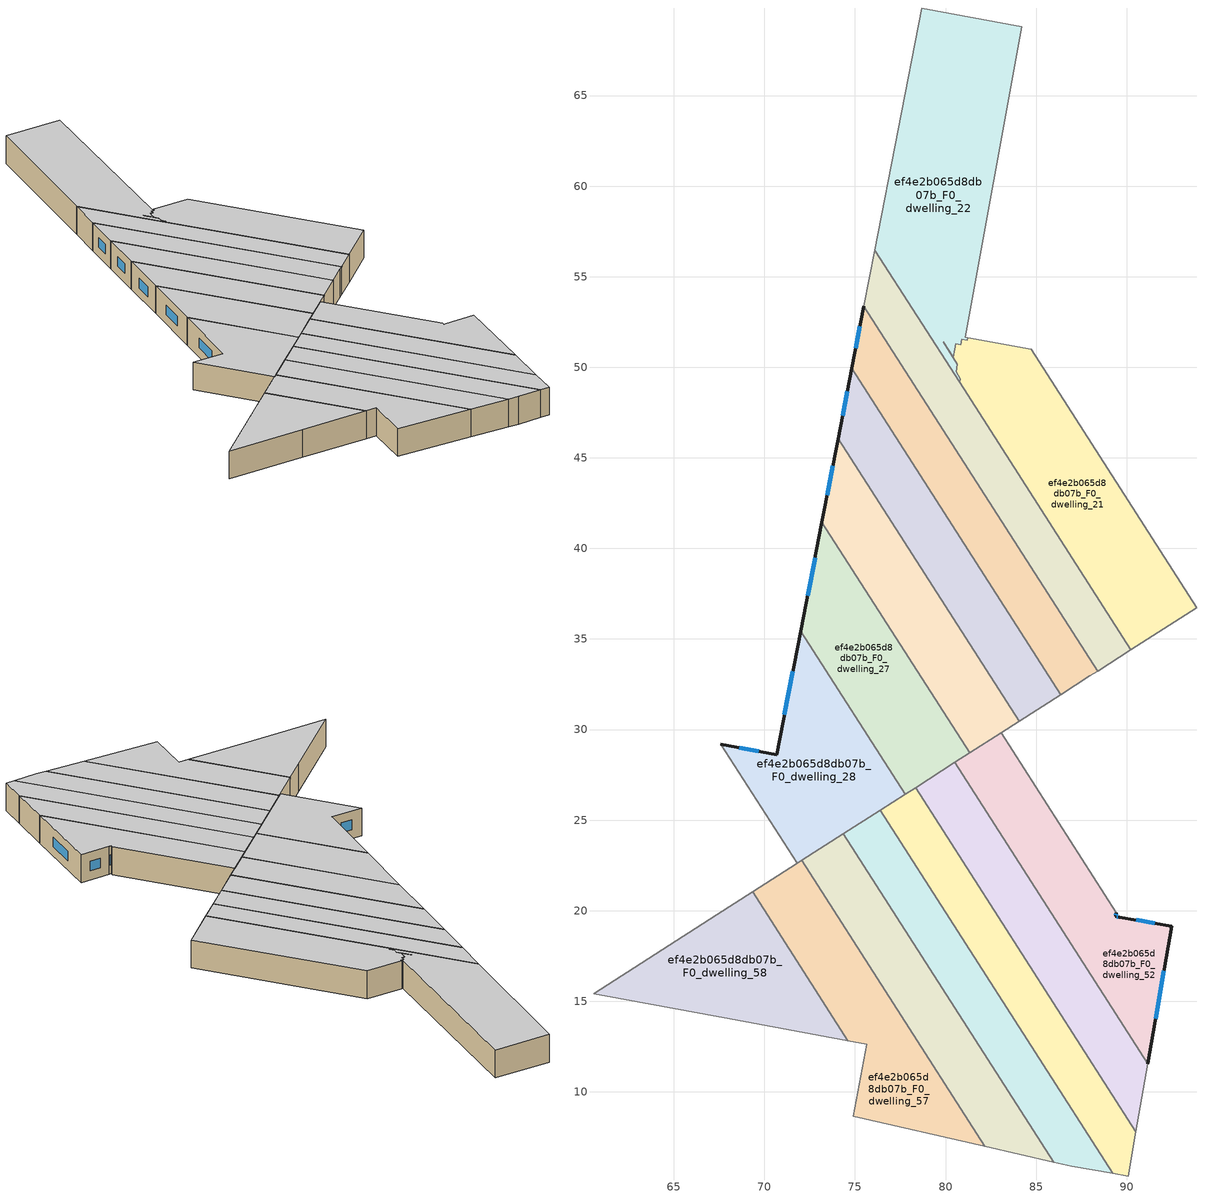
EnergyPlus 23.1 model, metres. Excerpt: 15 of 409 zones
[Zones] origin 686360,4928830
ef4e2b065d8db07b_F0_dwelling_21
 floor ground (EU_floor_Construction): 84.74,50.98 93.86,36.73 90.22,34.4 80.78,49.16 80.81,49.38 80.58,49.75 80.66,50.18 79.86,51.42 80.42,50.55 80.5,50.98 80.49,51 80.5,51 80.56,51.29 80.85,51.24 80.9,51.53 81.2,51.48 81.22,51.63 z0
 wall to ef4e2b065d8db07b_F0_dwelling_22 (EU_wall_Construction): 81.22,51.63 81.2,51.48 80.9,51.53 80.85,51.24 80.56,51.29 80.5,51 80.49,51 80.5,50.98 80.42,50.55 / 79.86,51.42 80.66,50.18 80.58,49.75 80.81,49.38 80.78,49.16 / 79.86,51.42 80.42,50.55 z0:3
 wall adiabatic (EU_wall_Construction): 84.74,50.98 81.22,51.63 z0:3
 wall to ef4e2b065d8db07b_F0_dwelling_20 (EU_wall_Construction): 93.86,36.73 84.74,50.98 z0:3
 wall to ef4e2b065d8db07b_F0_dwelling_23 (EU_wall_Construction): 80.78,49.16 90.22,34.4 z0:3
 wall to ef4e2b065d8db07b_F0_dwelling_50 (EU_wall_Construction): 90.22,34.4 93.86,36.73 z0:3
 ceiling to ef4e2b065d8db07b_F1_dwelling_21 (EU_floor_Construction): 93.86,36.73 84.74,50.98 81.22,51.63 81.2,51.48 80.9,51.53 80.85,51.24 80.56,51.29 80.5,51 80.49,51 80.5,50.98 80.42,50.55 79.86,51.42 80.66,50.18 80.58,49.75 80.81,49.38 80.78,49.16 90.22,34.4 z3
ef4e2b065d8db07b_F0_dwelling_22
 floor ground (EU_floor_Construction): 84.21,68.79 81.08,51.65 81.22,51.63 81.2,51.48 80.9,51.53 80.85,51.24 80.56,51.29 80.5,51 80.49,51 80.5,50.98 80.42,50.55 79.86,51.42 80.66,50.18 80.58,49.75 80.81,49.38 80.78,49.16 76.1,56.47 78.7,69.83 z0
 wall adiabatic (EU_wall_Construction): 81.22,51.63 81.08,51.65 84.21,68.79 78.7,69.83 76.1,56.47 z0:3
 wall to ef4e2b065d8db07b_F0_dwelling_23 (EU_wall_Construction): 76.1,56.47 80.78,49.16 z0:3
 ceiling to ef4e2b065d8db07b_F1_dwelling_22 (EU_floor_Construction): 80.81,49.38 80.58,49.75 80.66,50.18 79.86,51.42 80.42,50.55 80.5,50.98 80.49,51 80.5,51 80.56,51.29 80.85,51.24 80.9,51.53 81.2,51.48 81.22,51.63 81.08,51.65 84.21,68.79 78.7,69.83 76.1,56.47 80.78,49.16 z3
ef4e2b065d8db07b_F0_dwelling_23
 floor ground (EU_floor_Construction): 76.1,56.47 90.22,34.4 88.39,33.23 75.49,53.37 z0
 wall to ef4e2b065d8db07b_F0_dwelling_24 (EU_wall_Construction): 75.49,53.37 88.39,33.23 z0:3
 wall adiabatic (EU_wall_Construction): 76.1,56.47 75.49,53.37 z0:3
 wall to ef4e2b065d8db07b_F0_dwelling_50 (EU_wall_Construction): 88.39,33.23 90.22,34.4 z0:3
 ceiling to ef4e2b065d8db07b_F1_dwelling_23 (EU_floor_Construction): 90.22,34.4 76.1,56.47 75.49,53.37 88.39,33.23 z3
ef4e2b065d8db07b_F0_dwelling_24
 floor ground (EU_floor_Construction): 75.49,53.37 88.39,33.23 86.36,31.93 74.83,49.95 z0
 wall outside (EU_wall_Construction): 75.49,53.37 74.83,49.95 z0:3
 wall to ef4e2b065d8db07b_F0_dwelling_25 (EU_wall_Construction): 74.83,49.95 86.36,31.93 z0:3
 wall to ef4e2b065d8db07b_F0_dwelling_51 (EU_wall_Construction): 86.36,31.93 87.97,32.96 z0:3
 wall to ef4e2b065d8db07b_F0_dwelling_50 (EU_wall_Construction): 87.97,32.96 88.39,33.23 z0:3
 window (EU_Window_Construction): 75.28,52.26 75.04,51.06 z0.98:2.02
 ceiling to ef4e2b065d8db07b_F1_dwelling_24 (EU_floor_Construction): 88.39,33.23 75.49,53.37 74.83,49.95 86.36,31.93 z3
ef4e2b065d8db07b_F0_dwelling_25
 floor ground (EU_floor_Construction): 74.83,49.95 86.36,31.93 84.06,30.46 74.07,46.06 z0
 wall outside (EU_wall_Construction): 74.83,49.95 74.07,46.06 z0:3
 wall to ef4e2b065d8db07b_F0_dwelling_26 (EU_wall_Construction): 74.07,46.06 84.06,30.46 z0:3
 wall to ef4e2b065d8db07b_F0_dwelling_51 (EU_wall_Construction): 84.06,30.46 86.36,31.93 z0:3
 window (EU_Window_Construction): 74.58,48.68 74.32,47.32 z0.98:2.02
 ceiling to ef4e2b065d8db07b_F1_dwelling_25 (EU_floor_Construction): 86.36,31.93 74.83,49.95 74.07,46.06 84.06,30.46 z3
ef4e2b065d8db07b_F0_dwelling_26
 floor ground (EU_floor_Construction): 74.07,46.06 84.06,30.46 81.33,28.71 73.18,41.45 z0
 wall outside (EU_wall_Construction): 74.07,46.06 73.18,41.45 z0:3
 wall to ef4e2b065d8db07b_F0_dwelling_27 (EU_wall_Construction): 73.18,41.45 81.33,28.71 z0:3
 wall to ef4e2b065d8db07b_F0_dwelling_52 (EU_wall_Construction): 81.33,28.71 83.07,29.82 z0:3
 wall to ef4e2b065d8db07b_F0_dwelling_51 (EU_wall_Construction): 83.07,29.82 84.06,30.46 z0:3
 window (EU_Window_Construction): 73.78,44.56 73.47,42.95 z0.98:2.02
 ceiling to ef4e2b065d8db07b_F1_dwelling_26 (EU_floor_Construction): 84.06,30.46 74.07,46.06 73.18,41.45 81.33,28.71 z3
ef4e2b065d8db07b_F0_dwelling_27
 floor ground (EU_floor_Construction): 73.18,41.45 81.33,28.71 77.77,26.43 72.01,35.44 z0
 wall outside (EU_wall_Construction): 73.18,41.45 72.01,35.44 z0:3
 wall to ef4e2b065d8db07b_F0_dwelling_28 (EU_wall_Construction): 72.01,35.44 77.77,26.43 z0:3
 wall to ef4e2b065d8db07b_F0_dwelling_53 (EU_wall_Construction): 78.34,26.79 80.52,28.19 z0:3
 wall to ef4e2b065d8db07b_F0_dwelling_52 (EU_wall_Construction): 80.52,28.19 81.33,28.71 z0:3
 wall to ef4e2b065d8db07b_F0_dwelling_54 (EU_wall_Construction): 77.77,26.43 78.34,26.79 z0:3
 window (EU_Window_Construction): 72.79,39.49 72.39,37.39 z0.98:2.02
 ceiling to ef4e2b065d8db07b_F1_dwelling_27 (EU_floor_Construction): 81.33,28.71 73.18,41.45 72.01,35.44 77.77,26.43 z3
ef4e2b065d8db07b_F0_dwelling_28
 floor ground (EU_floor_Construction): 72.01,35.44 77.77,26.43 71.82,22.62 67.6,29.2 70.68,28.6 z0
 wall outside (EU_wall_Construction): 72.01,35.44 70.68,28.6 67.6,29.2 z0:3
 wall to ef4e2b065d8db07b_F0_dwelling_29 (EU_wall_Construction): 67.6,29.2 71.82,22.62 z0:3
 wall to ef4e2b065d8db07b_F0_dwelling_56 (EU_wall_Construction): 72.07,22.78 74.36,24.24 z0:3
 wall to ef4e2b065d8db07b_F0_dwelling_54 (EU_wall_Construction): 76.39,25.55 77.77,26.43 z0:3
 wall to ef4e2b065d8db07b_F0_dwelling_57 (EU_wall_Construction): 71.82,22.62 72.07,22.78 z0:3
 wall to ef4e2b065d8db07b_F0_dwelling_55 (EU_wall_Construction): 74.36,24.24 76.39,25.55 z0:3
 window (EU_Window_Construction): 69.68,28.8 68.6,29 / 71.57,33.21 71.11,30.83 z0.98:2.02
 ceiling to ef4e2b065d8db07b_F1_dwelling_28 (EU_floor_Construction): 77.77,26.43 72.01,35.44 70.68,28.6 67.6,29.2 71.82,22.62 z3
ef4e2b065d8db07b_F0_dwelling_52
 floor ground (EU_floor_Construction): 83.07,29.82 89.42,19.9 89.39,19.68 89.58,19.65 92.49,19.15 91.17,11.56 80.52,28.19 z0
 wall outside (EU_wall_Construction): 91.17,11.56 92.49,19.15 89.58,19.65 89.39,19.68 89.42,19.9 z0:3
 wall to ef4e2b065d8db07b_F0_dwelling_53 (EU_wall_Construction): 80.52,28.19 91.17,11.56 z0:3
 wall to ef4e2b065d8db07b_F0_dwelling_51 (EU_wall_Construction): 89.42,19.9 83.07,29.82 z0:3
 window (EU_Window_Construction): 89.4,19.75 89.41,19.83 / 89.52,19.66 89.45,19.67 / 91.54,19.32 90.53,19.49 / 91.6,14.03 92.06,16.69 z0.98:2.02
 ceiling to ef4e2b065d8db07b_F1_dwelling_52 (EU_floor_Construction): 91.17,11.56 92.49,19.15 89.58,19.65 89.39,19.68 89.42,19.9 83.07,29.82 80.52,28.19 z3
ef4e2b065d8db07b_F0_dwelling_53
 floor ground (EU_floor_Construction): 80.52,28.19 91.17,11.56 90.51,7.79 78.34,26.79 z0
 wall adiabatic (EU_wall_Construction): 90.51,7.79 91.17,11.56 z0:3
 wall to ef4e2b065d8db07b_F0_dwelling_54 (EU_wall_Construction): 78.34,26.79 90.51,7.79 z0:3
 ceiling to ef4e2b065d8db07b_F1_dwelling_53 (EU_floor_Construction): 90.51,7.79 91.17,11.56 80.52,28.19 78.34,26.79 z3
ef4e2b065d8db07b_F0_dwelling_54
 floor ground (EU_floor_Construction): 78.34,26.79 90.51,7.79 90.09,5.35 89.22,5.5 76.39,25.55 z0
 wall adiabatic (EU_wall_Construction): 89.22,5.5 90.09,5.35 90.51,7.79 z0:3
 wall to ef4e2b065d8db07b_F0_dwelling_55 (EU_wall_Construction): 76.39,25.55 89.22,5.5 z0:3
 ceiling to ef4e2b065d8db07b_F1_dwelling_54 (EU_floor_Construction): 90.09,5.35 90.51,7.79 78.34,26.79 76.39,25.55 89.22,5.5 z3
ef4e2b065d8db07b_F0_dwelling_55
 floor ground (EU_floor_Construction): 76.39,25.55 89.22,5.5 86.97,5.89 85.96,6.12 74.36,24.24 z0
 wall adiabatic (EU_wall_Construction): 85.96,6.12 86.97,5.89 89.22,5.5 z0:3
 wall to ef4e2b065d8db07b_F0_dwelling_56 (EU_wall_Construction): 74.36,24.24 85.96,6.12 z0:3
 ceiling to ef4e2b065d8db07b_F1_dwelling_55 (EU_floor_Construction): 89.22,5.5 76.39,25.55 74.36,24.24 85.96,6.12 86.97,5.89 z3
ef4e2b065d8db07b_F0_dwelling_56
 floor ground (EU_floor_Construction): 74.36,24.24 85.96,6.12 82.18,6.99 72.07,22.78 z0
 wall adiabatic (EU_wall_Construction): 82.18,6.99 85.96,6.12 z0:3
 wall to ef4e2b065d8db07b_F0_dwelling_57 (EU_wall_Construction): 72.07,22.78 82.18,6.99 z0:3
 ceiling to ef4e2b065d8db07b_F1_dwelling_56 (EU_floor_Construction): 85.96,6.12 74.36,24.24 72.07,22.78 82.18,6.99 z3
ef4e2b065d8db07b_F0_dwelling_57
 floor ground (EU_floor_Construction): 72.07,22.78 82.18,6.99 74.92,8.65 75.65,12.62 74.6,12.82 69.34,21.03 z0
 wall adiabatic (EU_wall_Construction): 74.6,12.82 75.65,12.62 74.92,8.65 82.18,6.99 z0:3
 wall to ef4e2b065d8db07b_F0_dwelling_58 (EU_wall_Construction): 69.34,21.03 74.6,12.82 z0:3
 wall to ef4e2b065d8db07b_F0_dwelling_29 (EU_wall_Construction): 71.82,22.62 69.34,21.03 z0:3
 ceiling to ef4e2b065d8db07b_F1_dwelling_57 (EU_floor_Construction): 82.18,6.99 72.07,22.78 69.34,21.03 74.6,12.82 75.65,12.62 74.92,8.65 z3
ef4e2b065d8db07b_F0_dwelling_58
 floor ground (EU_floor_Construction): 69.34,21.03 74.6,12.82 68.08,14.04 60.58,15.43 z0
 wall adiabatic (EU_wall_Construction): 67.37,19.77 60.58,15.43 68.08,14.04 74.6,12.82 z0:3
 wall to ef4e2b065d8db07b_F0_dwelling_29 (EU_wall_Construction): 69.34,21.03 67.37,19.77 z0:3
 ceiling to ef4e2b065d8db07b_F1_dwelling_58 (EU_floor_Construction): 74.6,12.82 69.34,21.03 60.58,15.43 68.08,14.04 z3
[Building]
EU S2 Campaign: North Axis=0; Terrain=City; Solar Distribution=FullExterior
[Site:Location]
Bologna: Latitude=44.5; Longitude=11.25; Time Zone=1; Elevation=37
[SizingPeriod:WeatherFileDays]
AnnualSizingPeriod: Begin Month=1; Begin Day of Month=1; End Month=12; End Day of Month=31; Day of Week for Start Day=Monday; Use Weather File Daylight Saving Period=No; Use Weather File Rain and Snow Indicators=No
[MATERIAL]
EU_InternalMass_Material: Roughness=MediumRough; Thickness=0.1; Conductivity=1; Density=1800; Specific Heat=900; Thermal Absorptance=0.9; Solar Absorptance=0.7; Visible Absorptance=0.7
[MATERIAL:NOMASS] Roughness=MediumRough; Thermal Absorptance=0.9; Solar Absorptance=0.7; Visible Absorptance=0.7
Name | Thermal Resistance
EU_wall_NoMass | 0.905828
EU_floor_NoMass | 0.67114
[WINDOWMATERIAL:SIMPLEGLAZINGSYSTEM]
EU_Window_SimpleGlazing: UFactor=4.52486; Solar Heat Gain Coefficient=0.85; Visible Transmittance=0.85
[CONSTRUCTION]
EU_wall_Construction: EU_wall_NoMass
EU_floor_Construction: EU_floor_NoMass
EU_Window_Construction: EU_Window_SimpleGlazing
EU_InternalMass_Construction: EU_InternalMass_Material
[ZONE] Type=1; Multiplier=1; Ceiling Height=autocalculate; Floor Area=autocalculate; Part of Total Floor Area=Yes
Name | Volume
ef4e2b065d8db07b_F0_dwelling_21 | 239.287
ef4e2b065d8db07b_F0_dwelling_22 | 283.896
ef4e2b065d8db07b_F0_dwelling_23 | 163.684
ef4e2b065d8db07b_F0_dwelling_24 | 163.649
ef4e2b065d8db07b_F0_dwelling_25 | 163.652
ef4e2b065d8db07b_F0_dwelling_26 | 163.655
ef4e2b065d8db07b_F0_dwelling_27 | 163.687
ef4e2b065d8db07b_F0_dwelling_28 | 163.653
ef4e2b065d8db07b_F0_dwelling_52 | 178.458
ef4e2b065d8db07b_F0_dwelling_53 | 164.227
ef4e2b065d8db07b_F0_dwelling_54 | 164.226
ef4e2b065d8db07b_F0_dwelling_55 | 164.224
ef4e2b065d8db07b_F0_dwelling_56 | 164.215
ef4e2b065d8db07b_F0_dwelling_57 | 176.503
ef4e2b065d8db07b_F0_dwelling_58 | 151.915
[INTERNALMASS] Construction=EU_InternalMass_Construction
Name | Zone or ZoneList | Surface Area
ef4e2b065d8db07b_F0_dwelling_21_EU_InternalMass | ef4e2b065d8db07b_F0_dwelling_21 | 79.7638
ef4e2b065d8db07b_F0_dwelling_22_EU_InternalMass | ef4e2b065d8db07b_F0_dwelling_22 | 94.6322
ef4e2b065d8db07b_F0_dwelling_23_EU_InternalMass | ef4e2b065d8db07b_F0_dwelling_23 | 54.5614
ef4e2b065d8db07b_F0_dwelling_24_EU_InternalMass | ef4e2b065d8db07b_F0_dwelling_24 | 54.5495
ef4e2b065d8db07b_F0_dwelling_25_EU_InternalMass | ef4e2b065d8db07b_F0_dwelling_25 | 54.5508
ef4e2b065d8db07b_F0_dwelling_26_EU_InternalMass | ef4e2b065d8db07b_F0_dwelling_26 | 54.5515
ef4e2b065d8db07b_F0_dwelling_27_EU_InternalMass | ef4e2b065d8db07b_F0_dwelling_27 | 54.5623
ef4e2b065d8db07b_F0_dwelling_28_EU_InternalMass | ef4e2b065d8db07b_F0_dwelling_28 | 54.551
ef4e2b065d8db07b_F0_dwelling_52_EU_InternalMass | ef4e2b065d8db07b_F0_dwelling_52 | 59.4837
ef4e2b065d8db07b_F0_dwelling_53_EU_InternalMass | ef4e2b065d8db07b_F0_dwelling_53 | 54.7426
ef4e2b065d8db07b_F0_dwelling_54_EU_InternalMass | ef4e2b065d8db07b_F0_dwelling_54 | 54.7418
ef4e2b065d8db07b_F0_dwelling_55_EU_InternalMass | ef4e2b065d8db07b_F0_dwelling_55 | 54.7412
ef4e2b065d8db07b_F0_dwelling_56_EU_InternalMass | ef4e2b065d8db07b_F0_dwelling_56 | 54.7386
ef4e2b065d8db07b_F0_dwelling_57_EU_InternalMass | ef4e2b065d8db07b_F0_dwelling_57 | 58.8353
ef4e2b065d8db07b_F0_dwelling_58_EU_InternalMass | ef4e2b065d8db07b_F0_dwelling_58 | 50.6381
[OTHEREQUIPMENT] Fuel Type=Electricity; Design Level Calculation Method=Watts/Area; Power per Zone Floor Area=1; Fraction Latent=0; Fraction Radiant=0; Fraction Lost=0; Carbon Dioxide Generation Rate=0; EndUse Subcategory=EU_Step8_InternalGains
Name | Zone or ZoneList or Space or SpaceList | Schedule
EU_Step8_InternalGain_ef4e2b065d8db07b_F0_dwelling_21_f000 | ef4e2b065d8db07b_F0_dwelling_21 | EU_Step8_GainSchedule_ef4e2b065d8db07b_F0_dwelling_21_f000
EU_Step8_InternalGain_ef4e2b065d8db07b_F0_dwelling_22_f000 | ef4e2b065d8db07b_F0_dwelling_22 | EU_Step8_GainSchedule_ef4e2b065d8db07b_F0_dwelling_22_f000
EU_Step8_InternalGain_ef4e2b065d8db07b_F0_dwelling_23_f000 | ef4e2b065d8db07b_F0_dwelling_23 | EU_Step8_GainSchedule_ef4e2b065d8db07b_F0_dwelling_23_f000
EU_Step8_InternalGain_ef4e2b065d8db07b_F0_dwelling_24_f000 | ef4e2b065d8db07b_F0_dwelling_24 | EU_Step8_GainSchedule_ef4e2b065d8db07b_F0_dwelling_24_f000
EU_Step8_InternalGain_ef4e2b065d8db07b_F0_dwelling_25_f000 | ef4e2b065d8db07b_F0_dwelling_25 | EU_Step8_GainSchedule_ef4e2b065d8db07b_F0_dwelling_25_f000
EU_Step8_InternalGain_ef4e2b065d8db07b_F0_dwelling_26_f000 | ef4e2b065d8db07b_F0_dwelling_26 | EU_Step8_GainSchedule_ef4e2b065d8db07b_F0_dwelling_26_f000
EU_Step8_InternalGain_ef4e2b065d8db07b_F0_dwelling_27_f000 | ef4e2b065d8db07b_F0_dwelling_27 | EU_Step8_GainSchedule_ef4e2b065d8db07b_F0_dwelling_27_f000
EU_Step8_InternalGain_ef4e2b065d8db07b_F0_dwelling_28_f000 | ef4e2b065d8db07b_F0_dwelling_28 | EU_Step8_GainSchedule_ef4e2b065d8db07b_F0_dwelling_28_f000
EU_Step8_InternalGain_ef4e2b065d8db07b_F0_dwelling_52_f000 | ef4e2b065d8db07b_F0_dwelling_52 | EU_Step8_GainSchedule_ef4e2b065d8db07b_F0_dwelling_52_f000
EU_Step8_InternalGain_ef4e2b065d8db07b_F0_dwelling_53_f000 | ef4e2b065d8db07b_F0_dwelling_53 | EU_Step8_GainSchedule_ef4e2b065d8db07b_F0_dwelling_53_f000
EU_Step8_InternalGain_ef4e2b065d8db07b_F0_dwelling_54_f000 | ef4e2b065d8db07b_F0_dwelling_54 | EU_Step8_GainSchedule_ef4e2b065d8db07b_F0_dwelling_54_f000
EU_Step8_InternalGain_ef4e2b065d8db07b_F0_dwelling_55_f000 | ef4e2b065d8db07b_F0_dwelling_55 | EU_Step8_GainSchedule_ef4e2b065d8db07b_F0_dwelling_55_f000
EU_Step8_InternalGain_ef4e2b065d8db07b_F0_dwelling_56_f000 | ef4e2b065d8db07b_F0_dwelling_56 | EU_Step8_GainSchedule_ef4e2b065d8db07b_F0_dwelling_56_f000
EU_Step8_InternalGain_ef4e2b065d8db07b_F0_dwelling_57_f000 | ef4e2b065d8db07b_F0_dwelling_57 | EU_Step8_GainSchedule_ef4e2b065d8db07b_F0_dwelling_57_f000
EU_Step8_InternalGain_ef4e2b065d8db07b_F0_dwelling_58_f000 | ef4e2b065d8db07b_F0_dwelling_58 | EU_Step8_GainSchedule_ef4e2b065d8db07b_F0_dwelling_58_f000
[ZONEVENTILATION:DESIGNFLOWRATE] Schedule=EU_AlwaysOn; Design Flow Rate Calculation Method=AirChanges/Hour; Air Changes per Hour=0.73129; Ventilation Type=Natural; Fan Pressure Rise=0; Fan Total Efficiency=1; Constant Term Coefficient=1; Temperature Term Coefficient=0; Velocity Term Coefficient=0; Velocity Squared Term Coefficient=0; Minimum Indoor Temperature=-100; Maximum Indoor Temperature=100; Delta Temperature=-100; Minimum Outdoor Temperature=-100; Maximum Outdoor Temperature=100; Maximum Wind Speed=40
Name | Zone or ZoneList or Space or SpaceList
EU_ConstantAir_ef4e2b065d8db07b_F0_dwelling_21 | ef4e2b065d8db07b_F0_dwelling_21
EU_ConstantAir_ef4e2b065d8db07b_F0_dwelling_22 | ef4e2b065d8db07b_F0_dwelling_22
EU_ConstantAir_ef4e2b065d8db07b_F0_dwelling_23 | ef4e2b065d8db07b_F0_dwelling_23
EU_ConstantAir_ef4e2b065d8db07b_F0_dwelling_24 | ef4e2b065d8db07b_F0_dwelling_24
EU_ConstantAir_ef4e2b065d8db07b_F0_dwelling_25 | ef4e2b065d8db07b_F0_dwelling_25
EU_ConstantAir_ef4e2b065d8db07b_F0_dwelling_26 | ef4e2b065d8db07b_F0_dwelling_26
EU_ConstantAir_ef4e2b065d8db07b_F0_dwelling_27 | ef4e2b065d8db07b_F0_dwelling_27
EU_ConstantAir_ef4e2b065d8db07b_F0_dwelling_28 | ef4e2b065d8db07b_F0_dwelling_28
EU_ConstantAir_ef4e2b065d8db07b_F0_dwelling_52 | ef4e2b065d8db07b_F0_dwelling_52
EU_ConstantAir_ef4e2b065d8db07b_F0_dwelling_53 | ef4e2b065d8db07b_F0_dwelling_53
EU_ConstantAir_ef4e2b065d8db07b_F0_dwelling_54 | ef4e2b065d8db07b_F0_dwelling_54
EU_ConstantAir_ef4e2b065d8db07b_F0_dwelling_55 | ef4e2b065d8db07b_F0_dwelling_55
EU_ConstantAir_ef4e2b065d8db07b_F0_dwelling_56 | ef4e2b065d8db07b_F0_dwelling_56
EU_ConstantAir_ef4e2b065d8db07b_F0_dwelling_57 | ef4e2b065d8db07b_F0_dwelling_57
EU_ConstantAir_ef4e2b065d8db07b_F0_dwelling_58 | ef4e2b065d8db07b_F0_dwelling_58
[HVACTEMPLATE:THERMOSTAT] Constant Heating Setpoint=20; Constant Cooling Setpoint=50
EU_HeatOnly_ef4e2b065d8db07b_F0_dwelling_0; EU_HeatOnly_ef4e2b065d8db07b_F0_dwelling_1; EU_HeatOnly_ef4e2b065d8db07b_F0_dwelling_2; EU_HeatOnly_ef4e2b065d8db07b_F0_dwelling_3; EU_HeatOnly_ef4e2b065d8db07b_F0_dwelling_4; EU_HeatOnly_ef4e2b065d8db07b_F0_dwelling_5; EU_HeatOnly_ef4e2b065d8db07b_F0_dwelling_6; EU_HeatOnly_ef4e2b065d8db07b_F0_dwelling_7; EU_HeatOnly_ef4e2b065d8db07b_F0_dwelling_8; EU_HeatOnly_ef4e2b065d8db07b_F0_dwelling_9; EU_HeatOnly_ef4e2b065d8db07b_F0_dwelling_10; EU_HeatOnly_ef4e2b065d8db07b_F0_dwelling_11; EU_HeatOnly_ef4e2b065d8db07b_F0_dwelling_12; EU_HeatOnly_ef4e2b065d8db07b_F0_dwelling_13; EU_HeatOnly_ef4e2b065d8db07b_F0_dwelling_14; EU_HeatOnly_ef4e2b065d8db07b_F0_dwelling_15; EU_HeatOnly_ef4e2b065d8db07b_F0_dwelling_16; EU_HeatOnly_ef4e2b065d8db07b_F0_dwelling_17; EU_HeatOnly_ef4e2b065d8db07b_F0_dwelling_18; EU_HeatOnly_ef4e2b065d8db07b_F0_dwelling_19; EU_HeatOnly_ef4e2b065d8db07b_F0_dwelling_20; EU_HeatOnly_ef4e2b065d8db07b_F0_dwelling_21; EU_HeatOnly_ef4e2b065d8db07b_F0_dwelling_22; EU_HeatOnly_ef4e2b065d8db07b_F0_dwelling_23; EU_HeatOnly_ef4e2b065d8db07b_F0_dwelling_24; EU_HeatOnly_ef4e2b065d8db07b_F0_dwelling_25; EU_HeatOnly_ef4e2b065d8db07b_F0_dwelling_26; EU_HeatOnly_ef4e2b065d8db07b_F0_dwelling_27; EU_HeatOnly_ef4e2b065d8db07b_F0_dwelling_28; EU_HeatOnly_ef4e2b065d8db07b_F0_dwelling_29; EU_HeatOnly_ef4e2b065d8db07b_F0_dwelling_30; EU_HeatOnly_ef4e2b065d8db07b_F0_dwelling_31; EU_HeatOnly_ef4e2b065d8db07b_F0_dwelling_32; EU_HeatOnly_ef4e2b065d8db07b_F0_dwelling_33; EU_HeatOnly_ef4e2b065d8db07b_F0_dwelling_34; EU_HeatOnly_ef4e2b065d8db07b_F0_dwelling_35; EU_HeatOnly_ef4e2b065d8db07b_F0_dwelling_36; EU_HeatOnly_ef4e2b065d8db07b_F0_dwelling_37; EU_HeatOnly_ef4e2b065d8db07b_F0_dwelling_38; EU_HeatOnly_ef4e2b065d8db07b_F0_dwelling_39; EU_HeatOnly_ef4e2b065d8db07b_F0_dwelling_40; EU_HeatOnly_ef4e2b065d8db07b_F0_dwelling_41; EU_HeatOnly_ef4e2b065d8db07b_F0_dwelling_42; EU_HeatOnly_ef4e2b065d8db07b_F0_dwelling_43; EU_HeatOnly_ef4e2b065d8db07b_F0_dwelling_44; EU_HeatOnly_ef4e2b065d8db07b_F0_dwelling_45; EU_HeatOnly_ef4e2b065d8db07b_F0_dwelling_46; EU_HeatOnly_ef4e2b065d8db07b_F0_dwelling_47; EU_HeatOnly_ef4e2b065d8db07b_F0_dwelling_48; EU_HeatOnly_ef4e2b065d8db07b_F0_dwelling_49; EU_HeatOnly_ef4e2b065d8db07b_F0_dwelling_50; EU_HeatOnly_ef4e2b065d8db07b_F0_dwelling_51; EU_HeatOnly_ef4e2b065d8db07b_F0_dwelling_52; EU_HeatOnly_ef4e2b065d8db07b_F0_dwelling_53; EU_HeatOnly_ef4e2b065d8db07b_F0_dwelling_54; EU_HeatOnly_ef4e2b065d8db07b_F0_dwelling_55; EU_HeatOnly_ef4e2b065d8db07b_F0_dwelling_56; EU_HeatOnly_ef4e2b065d8db07b_F0_dwelling_57; EU_HeatOnly_ef4e2b065d8db07b_F0_dwelling_58; EU_HeatOnly_ef4e2b065d8db07b_F1_dwelling_0; EU_HeatOnly_ef4e2b065d8db07b_F1_dwelling_1; EU_HeatOnly_ef4e2b065d8db07b_F1_dwelling_2; EU_HeatOnly_ef4e2b065d8db07b_F1_dwelling_3; EU_HeatOnly_ef4e2b065d8db07b_F1_dwelling_4; EU_HeatOnly_ef4e2b065d8db07b_F1_dwelling_5; EU_HeatOnly_ef4e2b065d8db07b_F1_dwelling_6; EU_HeatOnly_ef4e2b065d8db07b_F1_dwelling_7; EU_HeatOnly_ef4e2b065d8db07b_F1_dwelling_8; EU_HeatOnly_ef4e2b065d8db07b_F1_dwelling_9; EU_HeatOnly_ef4e2b065d8db07b_F1_dwelling_10; EU_HeatOnly_ef4e2b065d8db07b_F1_dwelling_11; EU_HeatOnly_ef4e2b065d8db07b_F1_dwelling_12; EU_HeatOnly_ef4e2b065d8db07b_F1_dwelling_13; EU_HeatOnly_ef4e2b065d8db07b_F1_dwelling_14; EU_HeatOnly_ef4e2b065d8db07b_F1_dwelling_15; EU_HeatOnly_ef4e2b065d8db07b_F1_dwelling_16; EU_HeatOnly_ef4e2b065d8db07b_F1_dwelling_17; EU_HeatOnly_ef4e2b065d8db07b_F1_dwelling_18; EU_HeatOnly_ef4e2b065d8db07b_F1_dwelling_19; EU_HeatOnly_ef4e2b065d8db07b_F1_dwelling_20; EU_HeatOnly_ef4e2b065d8db07b_F1_dwelling_21; EU_HeatOnly_ef4e2b065d8db07b_F1_dwelling_22; EU_HeatOnly_ef4e2b065d8db07b_F1_dwelling_23; EU_HeatOnly_ef4e2b065d8db07b_F1_dwelling_24; EU_HeatOnly_ef4e2b065d8db07b_F1_dwelling_25; EU_HeatOnly_ef4e2b065d8db07b_F1_dwelling_26; EU_HeatOnly_ef4e2b065d8db07b_F1_dwelling_27; EU_HeatOnly_ef4e2b065d8db07b_F1_dwelling_28; EU_HeatOnly_ef4e2b065d8db07b_F1_dwelling_29; EU_HeatOnly_ef4e2b065d8db07b_F1_dwelling_30; EU_HeatOnly_ef4e2b065d8db07b_F1_dwelling_31; EU_HeatOnly_ef4e2b065d8db07b_F1_dwelling_32; EU_HeatOnly_ef4e2b065d8db07b_F1_dwelling_33; EU_HeatOnly_ef4e2b065d8db07b_F1_dwelling_34; EU_HeatOnly_ef4e2b065d8db07b_F1_dwelling_35; EU_HeatOnly_ef4e2b065d8db07b_F1_dwelling_36; EU_HeatOnly_ef4e2b065d8db07b_F1_dwelling_37; EU_HeatOnly_ef4e2b065d8db07b_F1_dwelling_38; EU_HeatOnly_ef4e2b065d8db07b_F1_dwelling_39; EU_HeatOnly_ef4e2b065d8db07b_F1_dwelling_40; EU_HeatOnly_ef4e2b065d8db07b_F1_dwelling_41; EU_HeatOnly_ef4e2b065d8db07b_F1_dwelling_42; EU_HeatOnly_ef4e2b065d8db07b_F1_dwelling_43; EU_HeatOnly_ef4e2b065d8db07b_F1_dwelling_44; EU_HeatOnly_ef4e2b065d8db07b_F1_dwelling_45; EU_HeatOnly_ef4e2b065d8db07b_F1_dwelling_46; EU_HeatOnly_ef4e2b065d8db07b_F1_dwelling_47; EU_HeatOnly_ef4e2b065d8db07b_F1_dwelling_48; EU_HeatOnly_ef4e2b065d8db07b_F1_dwelling_49; EU_HeatOnly_ef4e2b065d8db07b_F1_dwelling_50; EU_HeatOnly_ef4e2b065d8db07b_F1_dwelling_51; EU_HeatOnly_ef4e2b065d8db07b_F1_dwelling_52; EU_HeatOnly_ef4e2b065d8db07b_F1_dwelling_53; EU_HeatOnly_ef4e2b065d8db07b_F1_dwelling_54; EU_HeatOnly_ef4e2b065d8db07b_F1_dwelling_55; EU_HeatOnly_ef4e2b065d8db07b_F1_dwelling_56; EU_HeatOnly_ef4e2b065d8db07b_F1_dwelling_57; EU_HeatOnly_ef4e2b065d8db07b_F1_dwelling_58; EU_HeatOnly_ef4e2b065d8db07b_F2_dwelling_0; EU_HeatOnly_ef4e2b065d8db07b_F2_dwelling_1; EU_HeatOnly_ef4e2b065d8db07b_F2_dwelling_2; EU_HeatOnly_ef4e2b065d8db07b_F2_dwelling_3; EU_HeatOnly_ef4e2b065d8db07b_F2_dwelling_4; EU_HeatOnly_ef4e2b065d8db07b_F2_dwelling_5; EU_HeatOnly_ef4e2b065d8db07b_F2_dwelling_6; EU_HeatOnly_ef4e2b065d8db07b_F2_dwelling_7; EU_HeatOnly_ef4e2b065d8db07b_F2_dwelling_8; EU_HeatOnly_ef4e2b065d8db07b_F2_dwelling_9; EU_HeatOnly_ef4e2b065d8db07b_F2_dwelling_10; EU_HeatOnly_ef4e2b065d8db07b_F2_dwelling_11; EU_HeatOnly_ef4e2b065d8db07b_F2_dwelling_12; EU_HeatOnly_ef4e2b065d8db07b_F2_dwelling_13; EU_HeatOnly_ef4e2b065d8db07b_F2_dwelling_14; EU_HeatOnly_ef4e2b065d8db07b_F2_dwelling_15; EU_HeatOnly_ef4e2b065d8db07b_F2_dwelling_16; EU_HeatOnly_ef4e2b065d8db07b_F2_dwelling_17; EU_HeatOnly_ef4e2b065d8db07b_F2_dwelling_18; EU_HeatOnly_ef4e2b065d8db07b_F2_dwelling_19; EU_HeatOnly_ef4e2b065d8db07b_F2_dwelling_20; EU_HeatOnly_ef4e2b065d8db07b_F2_dwelling_21; EU_HeatOnly_ef4e2b065d8db07b_F2_dwelling_22; EU_HeatOnly_ef4e2b065d8db07b_F2_dwelling_23; EU_HeatOnly_ef4e2b065d8db07b_F2_dwelling_24; EU_HeatOnly_ef4e2b065d8db07b_F2_dwelling_25; EU_HeatOnly_ef4e2b065d8db07b_F2_dwelling_26; EU_HeatOnly_ef4e2b065d8db07b_F2_dwelling_27; EU_HeatOnly_ef4e2b065d8db07b_F2_dwelling_28; EU_HeatOnly_ef4e2b065d8db07b_F2_dwelling_29; EU_HeatOnly_ef4e2b065d8db07b_F2_dwelling_30; EU_HeatOnly_ef4e2b065d8db07b_F2_dwelling_31; EU_HeatOnly_ef4e2b065d8db07b_F2_dwelling_32; EU_HeatOnly_ef4e2b065d8db07b_F2_dwelling_33; EU_HeatOnly_ef4e2b065d8db07b_F2_dwelling_34; EU_HeatOnly_ef4e2b065d8db07b_F2_dwelling_35; EU_HeatOnly_ef4e2b065d8db07b_F2_dwelling_36; EU_HeatOnly_ef4e2b065d8db07b_F2_dwelling_37; EU_HeatOnly_ef4e2b065d8db07b_F2_dwelling_38; EU_HeatOnly_ef4e2b065d8db07b_F2_dwelling_39; EU_HeatOnly_ef4e2b065d8db07b_F2_dwelling_40; EU_HeatOnly_ef4e2b065d8db07b_F2_dwelling_41; EU_HeatOnly_ef4e2b065d8db07b_F2_dwelling_42; EU_HeatOnly_ef4e2b065d8db07b_F2_dwelling_43; EU_HeatOnly_ef4e2b065d8db07b_F2_dwelling_44; EU_HeatOnly_ef4e2b065d8db07b_F2_dwelling_45; EU_HeatOnly_ef4e2b065d8db07b_F2_dwelling_46; EU_HeatOnly_ef4e2b065d8db07b_F2_dwelling_47; EU_HeatOnly_ef4e2b065d8db07b_F2_dwelling_48; EU_HeatOnly_ef4e2b065d8db07b_F2_dwelling_49; EU_HeatOnly_ef4e2b065d8db07b_F2_dwelling_50; EU_HeatOnly_ef4e2b065d8db07b_F2_dwelling_51; EU_HeatOnly_ef4e2b065d8db07b_F2_dwelling_52; EU_HeatOnly_ef4e2b065d8db07b_F2_dwelling_53; EU_HeatOnly_ef4e2b065d8db07b_F2_dwelling_54; EU_HeatOnly_ef4e2b065d8db07b_F2_dwelling_55; EU_HeatOnly_ef4e2b065d8db07b_F2_dwelling_56; EU_HeatOnly_ef4e2b065d8db07b_F2_dwelling_57; EU_HeatOnly_ef4e2b065d8db07b_F2_dwelling_58; EU_HeatOnly_ef4e2b065d8db07b_F3_dwelling_0; EU_HeatOnly_ef4e2b065d8db07b_F3_dwelling_1; EU_HeatOnly_ef4e2b065d8db07b_F3_dwelling_2; EU_HeatOnly_ef4e2b065d8db07b_F3_dwelling_3; EU_HeatOnly_ef4e2b065d8db07b_F3_dwelling_4; EU_HeatOnly_ef4e2b065d8db07b_F3_dwelling_5; EU_HeatOnly_ef4e2b065d8db07b_F3_dwelling_6; EU_HeatOnly_ef4e2b065d8db07b_F3_dwelling_7; EU_HeatOnly_ef4e2b065d8db07b_F3_dwelling_8; EU_HeatOnly_ef4e2b065d8db07b_F3_dwelling_9; EU_HeatOnly_ef4e2b065d8db07b_F3_dwelling_10; EU_HeatOnly_ef4e2b065d8db07b_F3_dwelling_11; EU_HeatOnly_ef4e2b065d8db07b_F3_dwelling_12; EU_HeatOnly_ef4e2b065d8db07b_F3_dwelling_13; EU_HeatOnly_ef4e2b065d8db07b_F3_dwelling_14; EU_HeatOnly_ef4e2b065d8db07b_F3_dwelling_15; EU_HeatOnly_ef4e2b065d8db07b_F3_dwelling_16; EU_HeatOnly_ef4e2b065d8db07b_F3_dwelling_17; EU_HeatOnly_ef4e2b065d8db07b_F3_dwelling_18; EU_HeatOnly_ef4e2b065d8db07b_F3_dwelling_19; EU_HeatOnly_ef4e2b065d8db07b_F3_dwelling_20; EU_HeatOnly_ef4e2b065d8db07b_F3_dwelling_21; EU_HeatOnly_ef4e2b065d8db07b_F3_dwelling_22; EU_HeatOnly_ef4e2b065d8db07b_F3_dwelling_23; EU_HeatOnly_ef4e2b065d8db07b_F3_dwelling_24; EU_HeatOnly_ef4e2b065d8db07b_F3_dwelling_25; EU_HeatOnly_ef4e2b065d8db07b_F3_dwelling_26; EU_HeatOnly_ef4e2b065d8db07b_F3_dwelling_27; EU_HeatOnly_ef4e2b065d8db07b_F3_dwelling_28; EU_HeatOnly_ef4e2b065d8db07b_F3_dwelling_29; EU_HeatOnly_ef4e2b065d8db07b_F3_dwelling_30; EU_HeatOnly_ef4e2b065d8db07b_F3_dwelling_31; EU_HeatOnly_ef4e2b065d8db07b_F3_dwelling_32; EU_HeatOnly_ef4e2b065d8db07b_F3_dwelling_33; EU_HeatOnly_ef4e2b065d8db07b_F3_dwelling_34; EU_HeatOnly_ef4e2b065d8db07b_F3_dwelling_35; EU_HeatOnly_ef4e2b065d8db07b_F3_dwelling_36; EU_HeatOnly_ef4e2b065d8db07b_F3_dwelling_37; EU_HeatOnly_ef4e2b065d8db07b_F3_dwelling_38; EU_HeatOnly_ef4e2b065d8db07b_F3_dwelling_39; EU_HeatOnly_ef4e2b065d8db07b_F3_dwelling_40; EU_HeatOnly_ef4e2b065d8db07b_F3_dwelling_41; EU_HeatOnly_ef4e2b065d8db07b_F3_dwelling_42; EU_HeatOnly_ef4e2b065d8db07b_F3_dwelling_43; EU_HeatOnly_ef4e2b065d8db07b_F3_dwelling_44; EU_HeatOnly_ef4e2b065d8db07b_F3_dwelling_45; EU_HeatOnly_ef4e2b065d8db07b_F3_dwelling_46; EU_HeatOnly_ef4e2b065d8db07b_F3_dwelling_47; EU_HeatOnly_ef4e2b065d8db07b_F3_dwelling_48; EU_HeatOnly_ef4e2b065d8db07b_F3_dwelling_49; EU_HeatOnly_ef4e2b065d8db07b_F3_dwelling_50; EU_HeatOnly_ef4e2b065d8db07b_F3_dwelling_51; EU_HeatOnly_ef4e2b065d8db07b_F3_dwelling_52; EU_HeatOnly_ef4e2b065d8db07b_F3_dwelling_53; EU_HeatOnly_ef4e2b065d8db07b_F3_dwelling_54; EU_HeatOnly_ef4e2b065d8db07b_F3_dwelling_55; EU_HeatOnly_ef4e2b065d8db07b_F3_dwelling_56; EU_HeatOnly_ef4e2b065d8db07b_F3_dwelling_57; EU_HeatOnly_ef4e2b065d8db07b_F4_dwelling_0; EU_HeatOnly_ef4e2b065d8db07b_F4_dwelling_1; EU_HeatOnly_ef4e2b065d8db07b_F4_dwelling_2; EU_HeatOnly_ef4e2b065d8db07b_F4_dwelling_3; EU_HeatOnly_ef4e2b065d8db07b_F4_dwelling_4; EU_HeatOnly_ef4e2b065d8db07b_F4_dwelling_5; EU_HeatOnly_ef4e2b065d8db07b_F4_dwelling_6; EU_HeatOnly_ef4e2b065d8db07b_F4_dwelling_7; EU_HeatOnly_ef4e2b065d8db07b_F4_dwelling_8; EU_HeatOnly_ef4e2b065d8db07b_F4_dwelling_9; EU_HeatOnly_ef4e2b065d8db07b_F4_dwelling_10; EU_HeatOnly_ef4e2b065d8db07b_F4_dwelling_11; EU_HeatOnly_ef4e2b065d8db07b_F4_dwelling_12; EU_HeatOnly_ef4e2b065d8db07b_F4_dwelling_13; EU_HeatOnly_ef4e2b065d8db07b_F4_dwelling_14; EU_HeatOnly_ef4e2b065d8db07b_F4_dwelling_15; EU_HeatOnly_ef4e2b065d8db07b_F4_dwelling_16; EU_HeatOnly_ef4e2b065d8db07b_F4_dwelling_17; EU_HeatOnly_ef4e2b065d8db07b_F4_dwelling_18; EU_HeatOnly_ef4e2b065d8db07b_F4_dwelling_19; EU_HeatOnly_ef4e2b065d8db07b_F4_dwelling_20; EU_HeatOnly_ef4e2b065d8db07b_F4_dwelling_21; EU_HeatOnly_ef4e2b065d8db07b_F4_dwelling_22; EU_HeatOnly_ef4e2b065d8db07b_F4_dwelling_23; EU_HeatOnly_ef4e2b065d8db07b_F4_dwelling_24; EU_HeatOnly_ef4e2b065d8db07b_F4_dwelling_25; EU_HeatOnly_ef4e2b065d8db07b_F4_dwelling_26; EU_HeatOnly_ef4e2b065d8db07b_F4_dwelling_27; EU_HeatOnly_ef4e2b065d8db07b_F4_dwelling_28; EU_HeatOnly_ef4e2b065d8db07b_F4_dwelling_29; EU_HeatOnly_ef4e2b065d8db07b_F4_dwelling_30; EU_HeatOnly_ef4e2b065d8db07b_F4_dwelling_31; EU_HeatOnly_ef4e2b065d8db07b_F4_dwelling_32; EU_HeatOnly_ef4e2b065d8db07b_F4_dwelling_33; EU_HeatOnly_ef4e2b065d8db07b_F4_dwelling_34; EU_HeatOnly_ef4e2b065d8db07b_F4_dwelling_35; EU_HeatOnly_ef4e2b065d8db07b_F4_dwelling_36; EU_HeatOnly_ef4e2b065d8db07b_F4_dwelling_37; EU_HeatOnly_ef4e2b065d8db07b_F4_dwelling_38; EU_HeatOnly_ef4e2b065d8db07b_F4_dwelling_39; EU_HeatOnly_ef4e2b065d8db07b_F4_dwelling_40; EU_HeatOnly_ef4e2b065d8db07b_F4_dwelling_41; EU_HeatOnly_ef4e2b065d8db07b_F4_dwelling_42; EU_HeatOnly_ef4e2b065d8db07b_F4_dwelling_43; EU_HeatOnly_ef4e2b065d8db07b_F4_dwelling_44; EU_HeatOnly_ef4e2b065d8db07b_F4_dwelling_45; EU_HeatOnly_ef4e2b065d8db07b_F4_dwelling_46; EU_HeatOnly_ef4e2b065d8db07b_F4_dwelling_47; EU_HeatOnly_ef4e2b065d8db07b_F4_dwelling_48; EU_HeatOnly_ef4e2b065d8db07b_F4_dwelling_49; EU_HeatOnly_ef4e2b065d8db07b_F4_dwelling_50; EU_HeatOnly_ef4e2b065d8db07b_F4_dwelling_51; EU_HeatOnly_ef4e2b065d8db07b_F4_dwelling_52; EU_HeatOnly_ef4e2b065d8db07b_F4_dwelling_53; EU_HeatOnly_ef4e2b065d8db07b_F4_dwelling_54; EU_HeatOnly_ef4e2b065d8db07b_F4_dwelling_55; EU_HeatOnly_ef4e2b065d8db07b_F4_dwelling_56; EU_HeatOnly_ef4e2b065d8db07b_F4_dwelling_57; EU_HeatOnly_ef4e2b065d8db07b_F5_dwelling_0; EU_HeatOnly_ef4e2b065d8db07b_F5_dwelling_1; EU_HeatOnly_ef4e2b065d8db07b_F5_dwelling_2; EU_HeatOnly_ef4e2b065d8db07b_F5_dwelling_3; EU_HeatOnly_ef4e2b065d8db07b_F5_dwelling_4; EU_HeatOnly_ef4e2b065d8db07b_F5_dwelling_5; EU_HeatOnly_ef4e2b065d8db07b_F5_dwelling_6; EU_HeatOnly_ef4e2b065d8db07b_F5_dwelling_7; EU_HeatOnly_ef4e2b065d8db07b_F5_dwelling_8; EU_HeatOnly_ef4e2b065d8db07b_F5_dwelling_9; EU_HeatOnly_ef4e2b065d8db07b_F5_dwelling_10; EU_HeatOnly_ef4e2b065d8db07b_F5_dwelling_11; EU_HeatOnly_ef4e2b065d8db07b_F5_dwelling_12; EU_HeatOnly_ef4e2b065d8db07b_F5_dwelling_13; EU_HeatOnly_ef4e2b065d8db07b_F5_dwelling_14; EU_HeatOnly_ef4e2b065d8db07b_F5_dwelling_15; EU_HeatOnly_ef4e2b065d8db07b_F5_dwelling_16; EU_HeatOnly_ef4e2b065d8db07b_F5_dwelling_17; EU_HeatOnly_ef4e2b065d8db07b_F5_dwelling_18; EU_HeatOnly_ef4e2b065d8db07b_F5_dwelling_19; EU_HeatOnly_ef4e2b065d8db07b_F5_dwelling_20; EU_HeatOnly_ef4e2b065d8db07b_F5_dwelling_21; EU_HeatOnly_ef4e2b065d8db07b_F5_dwelling_22; EU_HeatOnly_ef4e2b065d8db07b_F5_dwelling_23; EU_HeatOnly_ef4e2b065d8db07b_F5_dwelling_24; EU_HeatOnly_ef4e2b065d8db07b_F5_dwelling_25; EU_HeatOnly_ef4e2b065d8db07b_F5_dwelling_26; EU_HeatOnly_ef4e2b065d8db07b_F5_dwelling_27; EU_HeatOnly_ef4e2b065d8db07b_F5_dwelling_28; EU_HeatOnly_ef4e2b065d8db07b_F5_dwelling_29; EU_HeatOnly_ef4e2b065d8db07b_F5_dwelling_30; EU_HeatOnly_ef4e2b065d8db07b_F5_dwelling_31; EU_HeatOnly_ef4e2b065d8db07b_F5_dwelling_32; EU_HeatOnly_ef4e2b065d8db07b_F5_dwelling_33; EU_HeatOnly_ef4e2b065d8db07b_F5_dwelling_34; EU_HeatOnly_ef4e2b065d8db07b_F5_dwelling_35; EU_HeatOnly_ef4e2b065d8db07b_F5_dwelling_36; EU_HeatOnly_ef4e2b065d8db07b_F5_dwelling_37; EU_HeatOnly_ef4e2b065d8db07b_F5_dwelling_38; EU_HeatOnly_ef4e2b065d8db07b_F5_dwelling_39; EU_HeatOnly_ef4e2b065d8db07b_F5_dwelling_40; EU_HeatOnly_ef4e2b065d8db07b_F5_dwelling_41; EU_HeatOnly_ef4e2b065d8db07b_F5_dwelling_42; EU_HeatOnly_ef4e2b065d8db07b_F5_dwelling_43; EU_HeatOnly_ef4e2b065d8db07b_F5_dwelling_44; EU_HeatOnly_ef4e2b065d8db07b_F5_dwelling_45; EU_HeatOnly_ef4e2b065d8db07b_F5_dwelling_46; EU_HeatOnly_ef4e2b065d8db07b_F5_dwelling_47; EU_HeatOnly_ef4e2b065d8db07b_F5_dwelling_48; EU_HeatOnly_ef4e2b065d8db07b_F5_dwelling_49; EU_HeatOnly_ef4e2b065d8db07b_F5_dwelling_50; EU_HeatOnly_ef4e2b065d8db07b_F5_dwelling_51; EU_HeatOnly_ef4e2b065d8db07b_F5_dwelling_52; EU_HeatOnly_ef4e2b065d8db07b_F5_dwelling_53; EU_HeatOnly_ef4e2b065d8db07b_F5_dwelling_54; EU_HeatOnly_ef4e2b065d8db07b_F5_dwelling_55; EU_HeatOnly_ef4e2b065d8db07b_F5_dwelling_56; EU_HeatOnly_ef4e2b065d8db07b_F5_dwelling_57; EU_HeatOnly_ef4e2b065d8db07b_F6_dwelling_0; EU_HeatOnly_ef4e2b065d8db07b_F6_dwelling_1; EU_HeatOnly_ef4e2b065d8db07b_F6_dwelling_2; EU_HeatOnly_ef4e2b065d8db07b_F6_dwelling_3; EU_HeatOnly_ef4e2b065d8db07b_F6_dwelling_4; EU_HeatOnly_ef4e2b065d8db07b_F6_dwelling_5; EU_HeatOnly_ef4e2b065d8db07b_F6_dwelling_6; EU_HeatOnly_ef4e2b065d8db07b_F6_dwelling_7; EU_HeatOnly_ef4e2b065d8db07b_F6_dwelling_8; EU_HeatOnly_ef4e2b065d8db07b_F6_dwelling_9; EU_HeatOnly_ef4e2b065d8db07b_F6_dwelling_10; EU_HeatOnly_ef4e2b065d8db07b_F6_dwelling_11; EU_HeatOnly_ef4e2b065d8db07b_F6_dwelling_12; EU_HeatOnly_ef4e2b065d8db07b_F6_dwelling_13; EU_HeatOnly_ef4e2b065d8db07b_F6_dwelling_14; EU_HeatOnly_ef4e2b065d8db07b_F6_dwelling_15; EU_HeatOnly_ef4e2b065d8db07b_F6_dwelling_16; EU_HeatOnly_ef4e2b065d8db07b_F6_dwelling_17; EU_HeatOnly_ef4e2b065d8db07b_F6_dwelling_18; EU_HeatOnly_ef4e2b065d8db07b_F6_dwelling_19; EU_HeatOnly_ef4e2b065d8db07b_F6_dwelling_20; EU_HeatOnly_ef4e2b065d8db07b_F6_dwelling_21; EU_HeatOnly_ef4e2b065d8db07b_F6_dwelling_22; EU_HeatOnly_ef4e2b065d8db07b_F6_dwelling_23; EU_HeatOnly_ef4e2b065d8db07b_F6_dwelling_24; EU_HeatOnly_ef4e2b065d8db07b_F6_dwelling_25; EU_HeatOnly_ef4e2b065d8db07b_F6_dwelling_26; EU_HeatOnly_ef4e2b065d8db07b_F6_dwelling_27; EU_HeatOnly_ef4e2b065d8db07b_F6_dwelling_28; EU_HeatOnly_ef4e2b065d8db07b_F6_dwelling_29; EU_HeatOnly_ef4e2b065d8db07b_F6_dwelling_30; EU_HeatOnly_ef4e2b065d8db07b_F6_dwelling_31; EU_HeatOnly_ef4e2b065d8db07b_F6_dwelling_32; EU_HeatOnly_ef4e2b065d8db07b_F6_dwelling_33; EU_HeatOnly_ef4e2b065d8db07b_F6_dwelling_34; EU_HeatOnly_ef4e2b065d8db07b_F6_dwelling_35; EU_HeatOnly_ef4e2b065d8db07b_F6_dwelling_36; EU_HeatOnly_ef4e2b065d8db07b_F6_dwelling_37; EU_HeatOnly_ef4e2b065d8db07b_F6_dwelling_38; EU_HeatOnly_ef4e2b065d8db07b_F6_dwelling_39; EU_HeatOnly_ef4e2b065d8db07b_F6_dwelling_40; EU_HeatOnly_ef4e2b065d8db07b_F6_dwelling_41; EU_HeatOnly_ef4e2b065d8db07b_F6_dwelling_42; EU_HeatOnly_ef4e2b065d8db07b_F6_dwelling_43; EU_HeatOnly_ef4e2b065d8db07b_F6_dwelling_44; EU_HeatOnly_ef4e2b065d8db07b_F6_dwelling_45; EU_HeatOnly_ef4e2b065d8db07b_F6_dwelling_46; EU_HeatOnly_ef4e2b065d8db07b_F6_dwelling_47
[HVACTEMPLATE:ZONE:IDEALLOADSAIRSYSTEM] System Availability Schedule=EU_AlwaysOn; Maximum Heating Supply Air Temperature=50; Minimum Cooling Supply Air Temperature=13; Maximum Heating Supply Air Humidity Ratio=0.0156; Minimum Cooling Supply Air Humidity Ratio=0.0077; Heating Limit=NoLimit; Cooling Limit=NoLimit; Heating Availability Schedule=EU_AlwaysOn; Cooling Availability Schedule=EU_CoolingOff; Dehumidification Control Type=ConstantSensibleHeatRatio; Cooling Sensible Heat Ratio=0.7; Dehumidification Setpoint=60; Humidification Control Type=None; Humidification Setpoint=30; Outdoor Air Method=None; Outdoor Air Flow Rate per Person=0.00944; Outdoor Air Flow Rate per Zone Floor Area=0; Outdoor Air Flow Rate per Zone=0; Demand Controlled Ventilation Type=None; Outdoor Air Economizer Type=NoEconomizer; Heat Recovery Type=None; Sensible Heat Recovery Effectiveness=0.7; Latent Heat Recovery Effectiveness=0.65
Name | Template Thermostat
ef4e2b065d8db07b_F0_dwelling_21 | EU_HeatOnly_ef4e2b065d8db07b_F0_dwelling_21
ef4e2b065d8db07b_F0_dwelling_22 | EU_HeatOnly_ef4e2b065d8db07b_F0_dwelling_22
ef4e2b065d8db07b_F0_dwelling_23 | EU_HeatOnly_ef4e2b065d8db07b_F0_dwelling_23
ef4e2b065d8db07b_F0_dwelling_24 | EU_HeatOnly_ef4e2b065d8db07b_F0_dwelling_24
ef4e2b065d8db07b_F0_dwelling_25 | EU_HeatOnly_ef4e2b065d8db07b_F0_dwelling_25
ef4e2b065d8db07b_F0_dwelling_26 | EU_HeatOnly_ef4e2b065d8db07b_F0_dwelling_26
ef4e2b065d8db07b_F0_dwelling_27 | EU_HeatOnly_ef4e2b065d8db07b_F0_dwelling_27
ef4e2b065d8db07b_F0_dwelling_28 | EU_HeatOnly_ef4e2b065d8db07b_F0_dwelling_28
ef4e2b065d8db07b_F0_dwelling_52 | EU_HeatOnly_ef4e2b065d8db07b_F0_dwelling_52
ef4e2b065d8db07b_F0_dwelling_53 | EU_HeatOnly_ef4e2b065d8db07b_F0_dwelling_53
ef4e2b065d8db07b_F0_dwelling_54 | EU_HeatOnly_ef4e2b065d8db07b_F0_dwelling_54
ef4e2b065d8db07b_F0_dwelling_55 | EU_HeatOnly_ef4e2b065d8db07b_F0_dwelling_55
ef4e2b065d8db07b_F0_dwelling_56 | EU_HeatOnly_ef4e2b065d8db07b_F0_dwelling_56
ef4e2b065d8db07b_F0_dwelling_57 | EU_HeatOnly_ef4e2b065d8db07b_F0_dwelling_57
ef4e2b065d8db07b_F0_dwelling_58 | EU_HeatOnly_ef4e2b065d8db07b_F0_dwelling_58
[SIZING:ZONE] Zone Cooling Design Supply Air Temperature Input Method=SupplyAirTemperature; Zone Cooling Design Supply Air Temperature=13; Zone Heating Design Supply Air Temperature Input Method=SupplyAirTemperature; Zone Heating Design Supply Air Temperature=50; Zone Cooling Design Supply Air Humidity Ratio=0.008; Zone Heating Design Supply Air Humidity Ratio=0.008; Cooling Design Air Flow Method=DesignDay; Cooling Design Air Flow Rate=0; Cooling Minimum Air Flow per Zone Floor Area=0.000762; Cooling Minimum Air Flow=0; Cooling Minimum Air Flow Fraction=0.2; Heating Design Air Flow Method=DesignDay; Heating Design Air Flow Rate=0; Heating Maximum Air Flow per Zone Floor Area=0.002032; Heating Maximum Air Flow=0.141576; Heating Maximum Air Flow Fraction=0.3; Account for Dedicated Outdoor Air System=No; Dedicated Outdoor Air System Control Strategy=NeutralSupplyAir; Dedicated Outdoor Air Low Setpoint Temperature for Design=autosize; Dedicated Outdoor Air High Setpoint Temperature for Design=autosize; Zone Load Sizing Method=Sensible Load Only No Latent Load; Zone Latent Cooling Design Supply Air Humidity Ratio Input Method=HumidityRatioDifference; Zone Cooling Design Supply Air Humidity Ratio Difference=0.005; Zone Latent Heating Design Supply Air Humidity Ratio Input Method=HumidityRatioDifference; Zone Humidification Design Supply Air Humidity Ratio Difference=0.005
ef4e2b065d8db07b_F0_dwelling_21; ef4e2b065d8db07b_F0_dwelling_22; ef4e2b065d8db07b_F0_dwelling_23; ef4e2b065d8db07b_F0_dwelling_24; ef4e2b065d8db07b_F0_dwelling_25; ef4e2b065d8db07b_F0_dwelling_26; ef4e2b065d8db07b_F0_dwelling_27; ef4e2b065d8db07b_F0_dwelling_28; ef4e2b065d8db07b_F0_dwelling_52; ef4e2b065d8db07b_F0_dwelling_53; ef4e2b065d8db07b_F0_dwelling_54; ef4e2b065d8db07b_F0_dwelling_55; ef4e2b065d8db07b_F0_dwelling_56; ef4e2b065d8db07b_F0_dwelling_57; ef4e2b065d8db07b_F0_dwelling_58
[SCHEDULE:CONSTANT]
Name | Hourly Value
EU_AlwaysOn | 1
EU_CoolingOff | 0
[SCHEDULE:FILE] Column Number=1; Rows to Skip at Top=0; Number of Hours of Data=8760; Column Separator=Comma; Interpolate to Timestep=No; Minutes per Item=60; Adjust Schedule for Daylight Savings=Yes
Name | File
EU_Step8_GainSchedule_ef4e2b065d8db07b_F0_dwelling_21_f000 | ../../schedules/ef4e2b065d8db07b/ef4e2b065d8db07b_F0_dwelling_21_f000_gain.csv
EU_Step8_GainSchedule_ef4e2b065d8db07b_F0_dwelling_22_f000 | ../../schedules/ef4e2b065d8db07b/ef4e2b065d8db07b_F0_dwelling_22_f000_gain.csv
EU_Step8_GainSchedule_ef4e2b065d8db07b_F0_dwelling_23_f000 | ../../schedules/ef4e2b065d8db07b/ef4e2b065d8db07b_F0_dwelling_23_f000_gain.csv
EU_Step8_GainSchedule_ef4e2b065d8db07b_F0_dwelling_24_f000 | ../../schedules/ef4e2b065d8db07b/ef4e2b065d8db07b_F0_dwelling_24_f000_gain.csv
EU_Step8_GainSchedule_ef4e2b065d8db07b_F0_dwelling_25_f000 | ../../schedules/ef4e2b065d8db07b/ef4e2b065d8db07b_F0_dwelling_25_f000_gain.csv
EU_Step8_GainSchedule_ef4e2b065d8db07b_F0_dwelling_26_f000 | ../../schedules/ef4e2b065d8db07b/ef4e2b065d8db07b_F0_dwelling_26_f000_gain.csv
EU_Step8_GainSchedule_ef4e2b065d8db07b_F0_dwelling_27_f000 | ../../schedules/ef4e2b065d8db07b/ef4e2b065d8db07b_F0_dwelling_27_f000_gain.csv
EU_Step8_GainSchedule_ef4e2b065d8db07b_F0_dwelling_28_f000 | ../../schedules/ef4e2b065d8db07b/ef4e2b065d8db07b_F0_dwelling_28_f000_gain.csv
EU_Step8_GainSchedule_ef4e2b065d8db07b_F0_dwelling_52_f000 | ../../schedules/ef4e2b065d8db07b/ef4e2b065d8db07b_F0_dwelling_52_f000_gain.csv
EU_Step8_GainSchedule_ef4e2b065d8db07b_F0_dwelling_53_f000 | ../../schedules/ef4e2b065d8db07b/ef4e2b065d8db07b_F0_dwelling_53_f000_gain.csv
EU_Step8_GainSchedule_ef4e2b065d8db07b_F0_dwelling_54_f000 | ../../schedules/ef4e2b065d8db07b/ef4e2b065d8db07b_F0_dwelling_54_f000_gain.csv
EU_Step8_GainSchedule_ef4e2b065d8db07b_F0_dwelling_55_f000 | ../../schedules/ef4e2b065d8db07b/ef4e2b065d8db07b_F0_dwelling_55_f000_gain.csv
EU_Step8_GainSchedule_ef4e2b065d8db07b_F0_dwelling_56_f000 | ../../schedules/ef4e2b065d8db07b/ef4e2b065d8db07b_F0_dwelling_56_f000_gain.csv
EU_Step8_GainSchedule_ef4e2b065d8db07b_F0_dwelling_57_f000 | ../../schedules/ef4e2b065d8db07b/ef4e2b065d8db07b_F0_dwelling_57_f000_gain.csv
EU_Step8_GainSchedule_ef4e2b065d8db07b_F0_dwelling_58_f000 | ../../schedules/ef4e2b065d8db07b/ef4e2b065d8db07b_F0_dwelling_58_f000_gain.csv
